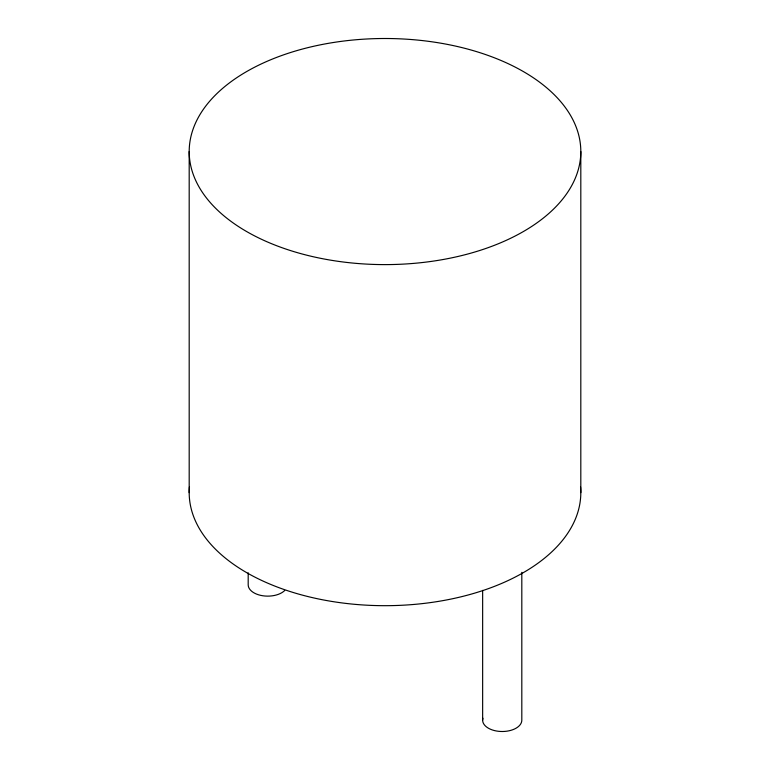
<?xml version="1.0" encoding="UTF-8"?>
<svg xmlns="http://www.w3.org/2000/svg" width="770" height="770" viewBox="0 0 770 770"><rect width="100%" height="100%" fill="white"/><g stroke="black" fill="none" stroke-linecap="round" stroke-linejoin="round"><path stroke-width="1.16" d="M580.811 151.555A195.811 113.055 0 0 1 287.094 249.461A195.811 113.055 0 0 1 287.094 53.65A195.811 113.055 0 0 1 580.811 151.555L580.811 492.627M521.81 572.331L521.81 720.191A19.577 11.309 0 0 1 500.519 731.462A19.577 11.309 0 0 1 482.944 718.227M482.646 590.369L482.646 720.191M248.19 572.813L248.19 584.834A19.577 11.309 0 0 0 262.705 595.749A19.577 11.309 0 0 0 284.727 590.484M189.189 151.555L189.189 492.627M580.561 486.948A195.811 113.055 0 0 1 385 605.682A195.811 113.055 0 0 1 189.439 486.948"/></g></svg>
